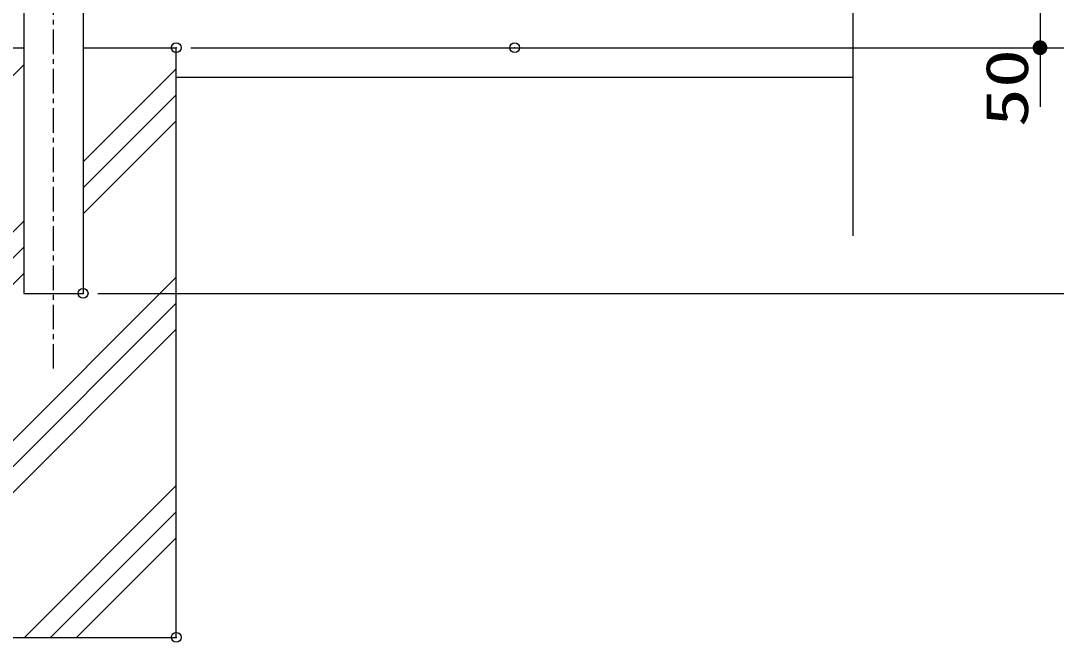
# Model space of a CAD drawing. Units: millimetres, scale not verified. Extents: x -4425 to 4425, y -3150 to 3150.
# Drawn here: x 2617 to 3671, y -753 to -120 of the extents above; entities that cross this region are included whole.
import ezdxf
from ezdxf.enums import TextEntityAlignment as Align

# ---------------------------------------------------------------- set-up
doc = ezdxf.new("R2010")
doc.units = ezdxf.units.MM
doc.header["$LTSCALE"] = 20
doc.header["$PDMODE"] = 32
doc.header["$PDSIZE"] = 10
doc.linetypes.add('USER1', pattern=[2, 1.25, -0.25, 0.25, -0.25])
for name, color, linetype, lineweight in [('0-2_KOUZOU', 7, 'Continuous', 25), ('0-3_SUNPOU', 1, 'Continuous', 25), ('0-4_KISO', 7, 'Continuous', 25), ('0-7_AMI', 7, 'Continuous', 25), ('0-8_HATCH', 4, 'Continuous', 25)]:
    doc.layers.add(name, color=color, linetype=linetype, lineweight=lineweight)
doc.layers.add('0-5_DEFPOINTS', color=7, linetype='Continuous')
doc.styles.add('ＭＳ ゴシック', font='')
doc.styles.get('ＭＳ ゴシック').set_extended_font_data('MS Gothic')

# ---------------------------------------------------------------- blocks, each defined once
blk = doc.blocks.new('M1')
at = {"layer": '0-3_SUNPOU'}
blk.add_line((-5, 0), (-38.58, 0), dxfattribs=at)
for points in [[(0, 0), (-5, 0), (-4.96, 0.63)], [(0, 0), (-4.96, -0.63), (-5, 0)], [(0, 0), (-4.96, 0.63), (-4.84, 1.24)], [(0, 0), (-4.84, -1.24), (-4.96, -0.63)], [(0, 0), (-4.84, 1.24), (-4.65, 1.84)], [(0, 0), (-4.65, -1.84), (-4.84, -1.24)], [(0, 0), (-4.65, 1.84), (-4.38, 2.41)], [(0, 0), (-4.38, -2.41), (-4.65, -1.84)], [(0, 0), (-4.38, 2.41), (-4.05, 2.94)], [(0, 0), (-4.05, -2.94), (-4.38, -2.41)], [(0, 0), (-4.05, 2.94), (-3.64, 3.42)], [(0, 0), (-3.64, -3.42), (-4.05, -2.94)], [(0, 0), (-3.64, 3.42), (-3.19, 3.85)], [(0, 0), (-3.19, -3.85), (-3.64, -3.42)], [(0, 0), (-3.19, 3.85), (-2.68, 4.22)], [(0, 0), (-2.68, -4.22), (-3.19, -3.85)], [(0, 0), (-2.68, 4.22), (-2.13, 4.52)], [(0, 0), (-2.13, -4.52), (-2.68, -4.22)], [(0, 0), (-2.13, 4.52), (-1.55, 4.76)], [(0, 0), (-1.55, -4.76), (-2.13, -4.52)], [(0, 0), (-1.55, 4.76), (-0.94, 4.91)], [(0, 0), (-0.94, -4.91), (-1.55, -4.76)], [(0, 0), (-0.94, 4.91), (-0.31, 4.99)], [(0, 0), (-0.31, -4.99), (-0.94, -4.91)], [(0, 0), (-0.31, 4.99), (0.31, 4.99)], [(0, 0), (0.31, -4.99), (-0.31, -4.99)], [(0, 0), (0.31, 4.99), (0.94, 4.91)], [(0, 0), (0.94, 4.91), (1.55, 4.76)], [(0, 0), (1.55, 4.76), (2.13, 4.52)], [(0, 0), (2.13, 4.52), (2.68, 4.22)], [(0, 0), (2.68, 4.22), (3.19, 3.85)], [(0, 0), (3.19, 3.85), (3.64, 3.42)], [(0, 0), (3.64, 3.42), (4.05, 2.94)], [(0, 0), (4.05, 2.94), (4.38, 2.41)], [(0, 0), (4.38, 2.41), (4.65, 1.84)], [(0, 0), (4.65, 1.84), (4.84, 1.24)], [(0, 0), (4.84, 1.24), (4.96, 0.63)], [(0, 0), (4.96, 0.63), (5, 0)], [(0, 0), (0.94, -4.91), (0.31, -4.99)], [(0, 0), (1.55, -4.76), (0.94, -4.91)], [(0, 0), (2.13, -4.52), (1.55, -4.76)], [(0, 0), (2.68, -4.22), (2.13, -4.52)], [(0, 0), (3.19, -3.85), (2.68, -4.22)], [(0, 0), (3.64, -3.42), (3.19, -3.85)], [(0, 0), (4.05, -2.94), (3.64, -3.42)], [(0, 0), (4.38, -2.41), (4.05, -2.94)], [(0, 0), (4.65, -1.84), (4.38, -2.41)], [(0, 0), (4.84, -1.24), (4.65, -1.84)], [(0, 0), (4.96, -0.63), (4.84, -1.24)], [(0, 0), (5, 0), (4.96, -0.63)]]:
    blk.add_solid(points, dxfattribs=at)

msp = doc.modelspace()

# ---------------------------------------------------------------- linework, layer by layer
at = {"layer": '0-2_KOUZOU', "color": 1, "linetype": 'USER1'}
msp.add_line((2650.22, -474.24), (2650.22, 1089.6), dxfattribs=at)
at = {"layer": '0-2_KOUZOU'}
for p, q in [((2680.47, -93.2), (2680.47, -397.7)), ((2625.22, -397.7), (2675.22, -397.7))]:
    msp.add_line(p, q, dxfattribs=at)
msp.add_lwpolyline([(2619.97, -89.2), (2619.97, -397.7), (2680.47, -397.7)], dxfattribs=at)
at = {"layer": '0-3_SUNPOU'}
for p, q in [((3654.28, -97.7), (3654.28, -147.7)), ((2790.22, -147.7), (3669.28, -147.7)), ((3134.6, -147.7), (3789.28, -147.7)), ((3134.6, -147.7), (3789.28, -147.7)), ((3654.28, -177.7), (3654.28, -207.7)), ((2695.47, -397.7), (3909.28, -397.7)), ((2695.47, -397.7), (3789.28, -397.7))]:
    msp.add_line(p, q, dxfattribs=at)
at = {"layer": '0-4_KISO'}
for p, q in [((2525.21, -147.7), (2619.97, -147.7)), ((2680.47, -147.7), (2775.22, -147.7)), ((2775.22, -747.7), (2775.22, -147.7)), ((2775.22, -177.7), (3463.87, -177.7)), ((2525.21, -747.7), (2775.22, -747.7))]:
    msp.add_line(p, q, dxfattribs=at)
at = {"layer": '0-5_DEFPOINTS'}
for p in [(2775.22, -147.7), (3119.6, -147.7), (3654.28, -147.7), (2680.47, -397.7), (2775.22, -747.7)]:
    msp.add_point(p, dxfattribs=at)
at = {"layer": '0-7_AMI'}
msp.add_line((3463.87, 190.02), (3463.87, -338.99), dxfattribs=at)
at = {"layer": '0-8_HATCH'}
for p, q in [((2525.21, -259.95), (2619.97, -165.2)), ((2680.47, -263.8), (2775.22, -169.05)), ((2680.47, -290.31), (2775.22, -195.56)), ((2680.47, -316.83), (2775.22, -222.08)), ((2525.21, -419.05), (2619.97, -324.3)), ((2525.21, -445.57), (2619.97, -350.81)), ((2525.21, -472.08), (2619.97, -377.33)), ((2525.21, -631.18), (2775.22, -381.18)), ((2525.21, -657.7), (2775.22, -407.7)), ((2525.21, -684.21), (2775.22, -434.21)), ((2620.83, -747.7), (2775.22, -593.31)), ((2647.35, -747.7), (2775.22, -619.83)), ((2673.86, -747.7), (2775.22, -646.34))]:
    msp.add_line(p, q, dxfattribs=at)

# ---------------------------------------------------------------- block references
at = {"layer": '0-3_SUNPOU', "xscale": 1.5, "yscale": 1.5, "rotation": 90}
msp.add_blockref('M1', (3654.28, -147.7), dxfattribs=at)

# ---------------------------------------------------------------- texts
at = {"layer": '0-3_SUNPOU', "color": 3, "style": 'ＭＳ ゴシック', "width": 1.35}
msp.add_text('50', height=43.3, rotation=90, dxfattribs=at).set_placement((3655.1, -228.5), align=Align.BOTTOM_LEFT)

doc.saveas('drawing.dxf')
